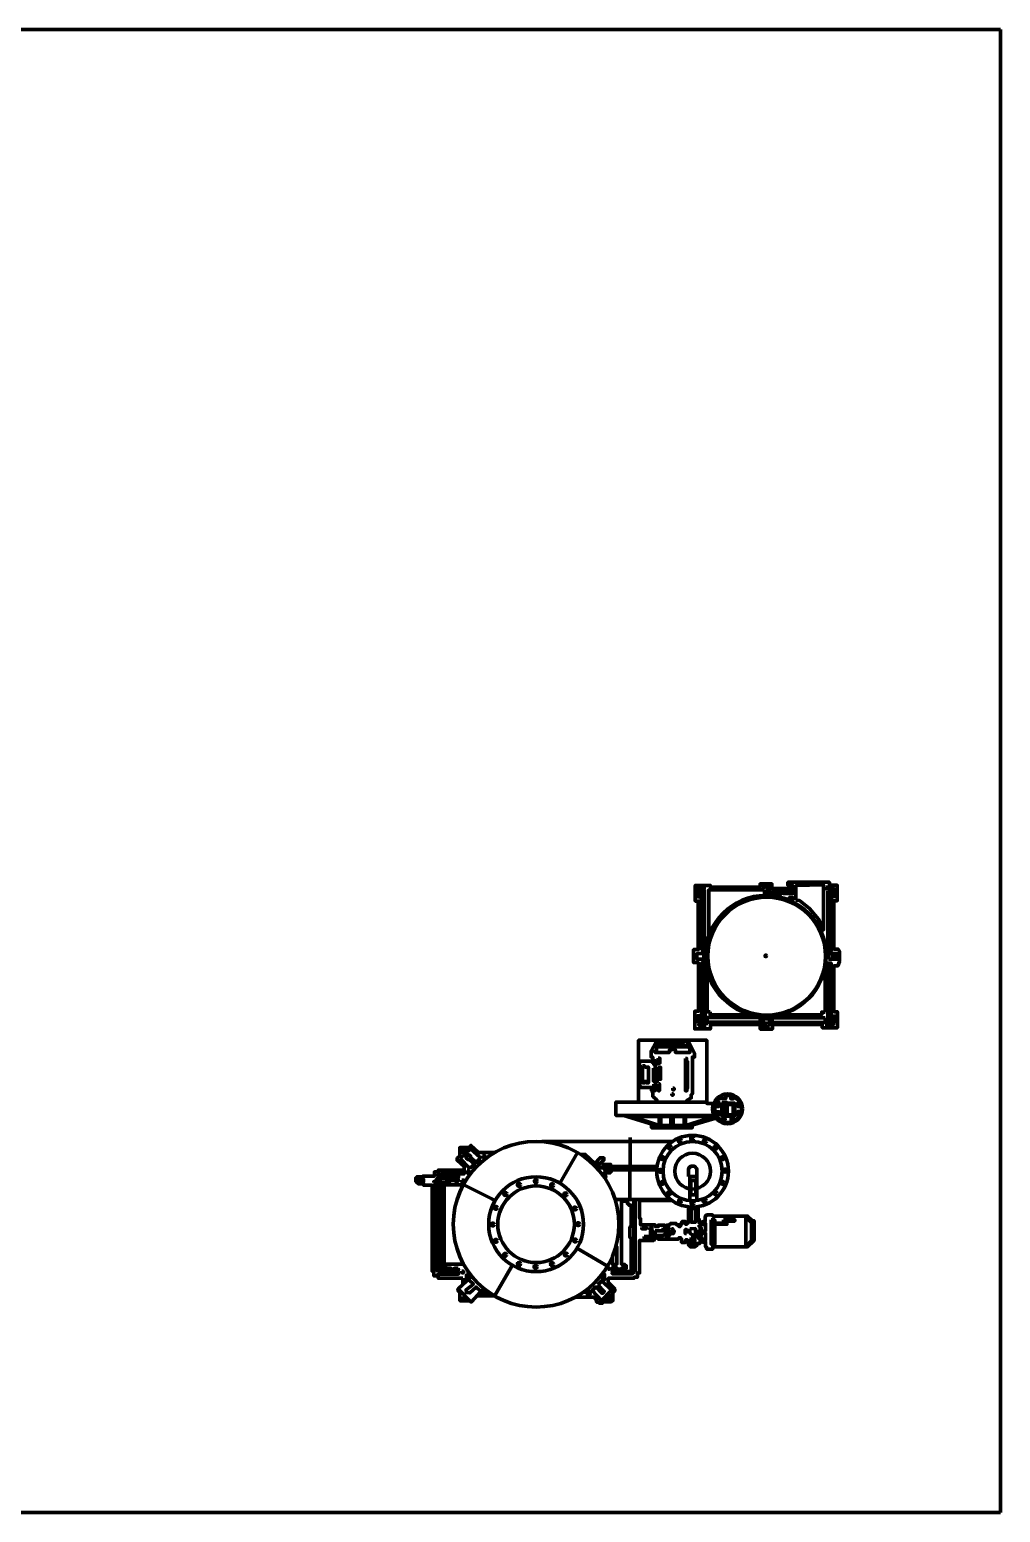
# Model space of a CAD drawing. Header units: millimetres. Extents: x 3191 to 879702, y -27549 to 222194.
# Drawn here: x 98723 to 110564, y 17930 to 36012 of the extents above; entities that cross this region are included whole.
import ezdxf

# ---------------------------------------------------------------- set-up
doc = ezdxf.new("R2010")
doc.units = ezdxf.units.MM
doc.header["$MEASUREMENT"] = 0
picture_1 = doc.add_image_def('image5.png', size_in_pixel=(2127, 1320))

msp = doc.modelspace()

# ---------------------------------------------------------------- linework, layer by layer
at = {"layer": 'Defpoints', "lineweight": 211}
for points in [[(106852.00686, 25575.16857), (107025.20252, 25575.16857), (107025.20252, 25556.08303), (107633.43518, 25556.08303), (107633.43518, 25592.89068), (107776.62843, 25592.89068), (107776.62843, 25536.99801), (108028.92181, 25536.99801), (108028.92181, 25576.53201), (107973.00868, 25576.53201), (107973.00868, 25613.33914), (108477.59546, 25613.33914), (108477.59546, 25577.89493), (108574.42152, 25577.89493), (108574.42152, 25388.40449), (108530.78146, 25388.40449), (108530.78146, 24798.12179), (108581.99186, 24798.12179), (108599.64996, 24772.14688), (108599.64996, 24649.65756), (108580.92228, 24592.9596), (108530.62394, 24592.9596), (108530.62394, 24035.28156), (108576.58677, 24035.28156), (108576.58677, 23840.21743), (108391.72005, 23840.21743), (108391.72005, 23880.42796), (107783.20143, 23880.42796), (107783.20143, 23823.10643), (107634.28101, 23823.10643), (107634.28101, 23879.57231), (107027.85239, 23879.57231), (107027.85239, 23825.51036), (106835.28289, 23825.51036), (106835.28289, 24041.10758), (106881.49957, 24041.10758), (106881.49957, 24635.28694), (106820.86363, 24635.28694), (106820.86363, 24793.00604), (106879.17278, 24793.00604), (106879.17278, 25384.8853), (106842.31643, 25384.8853), (106842.31643, 25575.16857), (106852.00686, 25575.16857)], [(107687.76, 25520.44879), (107007.43606, 25520.44879), (107007.43606, 24962.1731)], [(107687.76, 25520.44879), (107687.76, 25453.58209)], [(107779.93148, 25510.06101), (107779.93148, 25468.76014), (107885.80382, 25468.76014), (107899.57591, 25500.59638), (107919.37317, 25500.59638), (107919.37317, 25476.50412), (108035.57508, 25476.50412), (108035.57508, 25505.75886), (107779.93148, 25510.06101)], [(108069.14443, 25397.3442), (108069.14443, 25573.73297), (108405.69983, 25583.1976), (108405.69983, 25031.65971), (108343.72541, 25163.30629), (108236.99219, 25294.95236), (108112.18248, 25391.32088), (108069.14443, 25397.3442)], [(107987.5, 25422.5), (108033.5, 25400.5), (108033.5, 25427), (107988, 25427), (107987.5, 25422.5)], [(107023.00516, 24035.36359), (106985.99229, 24035.36359), (106985.99229, 24542.57429)], [(108425.45997, 24030.25096), (108425.45997, 24570.016)], [(107023.00516, 24035.36359), (107023.00516, 23998.36488), (107534.1814, 23998.36488)], [(108425.45997, 24030.25096), (108385.00457, 24030.25096), (108385.00457, 23998.41472), (107871.38268, 23998.41472)], [(106982.92101, 22917.13994), (107066.65931, 22917.13994), (106982.92101, 22917.13994), (106982.92101, 23687.2823), (106150.71875, 23687.2823), (106150.71875, 22933.22083), (105873.68556, 22933.22083), (106982.92101, 22933.22083), (105873.68556, 22933.22083), (105873.68556, 22770.32627), (107072.89097, 22770.32627)], [(106982.92101, 22933.22083), (106739.08392, 22933.22083), (106739.08392, 22952.39308), (106793.24419, 22983.88249), (106793.24419, 23025.31524), (106807.05943, 23033.60178), (106807.05943, 23482.4415), (106833.03035, 23482.4415), (106833.03035, 23524.4272), (106762.84444, 23666.95689), (106762.84444, 23687.2823), (106365.49156, 23687.2823), (106365.49156, 23666.40445), (106303.59541, 23554.81122), (106303.59541, 23481.88906), (106323.48999, 23481.88906), (106323.48999, 23417.25345), (106315.20025, 23417.25345), (106315.20025, 23433.27412), (106177.59169, 23433.27412), (106159.93259, 23413.52087), (106159.93259, 23376.14781), (106173.43378, 23376.14781), (106173.43378, 23156.46442), (106158.33424, 23156.46442), (106158.33424, 23127.96513), (106172.88996, 23127.96513), (106172.88996, 23111.8941), (106308.45467, 23111.8941), (106308.45467, 23071.28326), (106323.29233, 23059.35499), (106323.29233, 23001.913), (106373.57261, 22960.35461), (106373.57261, 22933.22083)], [(106359.41959, 23607.77045), (106758.40803, 23607.77045), (106776.01572, 23587.35317), (106776.01572, 23539.83036), (106600.29157, 23539.83036), (106600.29157, 23572.21631), (106584.09268, 23572.21631), (106584.09268, 23594.39356), (106554.15975, 23594.39356), (106554.15975, 23569.40015), (106526.33966, 23569.40015), (106526.33966, 23539.47834), (106349.55921, 23539.47834), (106349.55921, 23554.61519), (106369.632, 23554.61519), (106369.632, 23593.3375), (106360.12387, 23600.02588), (106360.12387, 23607.77045)], [(106383.01377, 23676.76647), (106383.01377, 23630.65174), (106709.81112, 23630.65174), (106709.81112, 23619.03508), (106745.73053, 23619.03508), (106745.73053, 23677.11849), (106383.01377, 23677.11849)], [(106196.68258, 23374.84332), (106196.68258, 23169.26308), (106228.72834, 23169.26308), (106228.72834, 23184.75208), (106248.80112, 23184.75208), (106248.80112, 23167.50298), (106271.33876, 23167.50298), (106271.33876, 23360.7624), (106230.13689, 23360.7624), (106219.92449, 23375.54736), (106196.68258, 23374.84332)], [(106337.19135, 23437.50298), (106337.19135, 23387.51604), (106367.82855, 23387.51604), (106367.82855, 23426.59037), (106355.50307, 23426.59037), (106355.50307, 23436.79894), (106337.19135, 23436.79894)], [(106721.44947, 23466.00747), (106721.44947, 23072.44811), (106739.40918, 23072.44811), (106739.40918, 23093.21741), (106748.21302, 23104.83406), (106748.21302, 23424.469), (106735.88754, 23433.62151), (106735.88754, 23465.65545), (106721.44947, 23466.00747)], [(106336.85574, 23153.67774), (106336.85574, 23072.71291), (106353.4069, 23072.71291), (106353.4069, 23116.71553), (106365.02785, 23116.71553), (106365.02785, 23153.32572), (106336.85574, 23153.32572)], [(107079.54273, 22809.43146), (107079.54273, 22887.61511), (107095.18531, 22911.42557), (107103.71773, 22911.42557), (107103.71773, 22880.50753), (107132.15856, 22880.50753), (107132.15856, 22918.88847), (107109.0504, 22944.12057), (107125.75931, 22963.66636), (107144.60163, 22977.88165), (107171.97613, 22990.6753), (107171.97613, 22976.10469), (107214.28206, 22976.10469), (107214.28206, 23002.84198), (107227.09747, 23013.50335), (107260.51578, 23013.50335), (107277.58038, 23013.50335), (107293.93385, 23000.7097), (107275.44722, 22985.78365), (107275.44722, 22974.76697), (107309.57642, 22974.76697), (107309.57642, 22993.95744), (107320.9529, 22993.95744), (107344.06131, 22974.41152), (107365.6077, 22956.18682), (107384.23432, 22932.47666), (107388.63673, 22926.87275), (107361.48135, 22926.87275), (107361.48135, 22878.81423), (107381.03457, 22878.81423), (107381.03457, 22891.25256), (107399.16575, 22900.1371), (107406.2759, 22878.81423), (107406.2759, 22797.43223), (107390.63333, 22797.43223), (107384.58976, 22808.0936), (107379.20147, 22817.59903), (107357.92616, 22817.59903), (107357.92616, 22774.68797), (107373.56873, 22774.68797), (107382.81204, 22765.09267), (107341.19937, 22718.45543), (107310.62512, 22703.17406), (107310.62512, 22732.31527), (107280.05111, 22732.31527), (107280.05111, 22702.4633), (107288.58354, 22693.57889), (107267.60829, 22686.11587), (107192.2395, 22686.11587), (107192.2395, 22701.04179), (107205.7489, 22718.45543), (107205.7489, 22729.47224), (107195.439, 22729.47224), (107173.75287, 22729.47224), (107173.75287, 22701.75255), (107163.79842, 22701.75255), (107126.82516, 22737.64602), (107103.56146, 22760.23032), (107132.86872, 22790.24225), (107132.86872, 22816.18499), (107103.71675, 22816.18499), (107079.542, 22799.83755), (107079.54273, 22809.43146)], [(107168.24125, 22929.26031), (107168.24125, 22763.29101), (107323.24, 22763.29101), (107323.24, 22918.23235), (107226.70993, 22918.23235), (107226.70993, 22930.36311), (107168.24125, 22929.26031)], [(105873.68556, 22770.32627), (105966.72189, 22770.32627), (106338.05314, 22654.20223), (106308.70789, 22654.20223), (106308.70789, 22620.35495), (106804.75664, 22620.35495), (106804.75664, 22650.81754), (107081.39076, 22731.01646), (107095.57167, 22735.12765)], [(106070.12047, 22757.11271), (106403.14241, 22757.11271), (106403.14241, 22646.44195), (106070.12047, 22757.11271)], [(106722.43595, 22755.79121), (106722.43595, 22647.99796), (107073.17165, 22757.34063), (106722.2145, 22757.34063), (106722.2145, 22750.70042)], [(106049, 22451), (104971.42315, 22451), (106562.05468, 22451)], [(106048, 22503), (106048, 22149), (106376.24942, 22149), (105736, 22149), (105736, 22105.5), (106372.59162, 22105.5)], [(104008.5, 20785.5), (103707.5, 20785.5), (103707.5, 20812.5), (103653.5, 20812.5), (103653.5, 20868.5), (103634, 20868.5), (103634, 21919), (103530.5, 21919), (103530.5, 21938), (103461, 21938), (103461, 21952.5), (103445, 21952.5), (103445, 21967), (103433, 21967), (103433, 22006.5), (103447, 22006.5), (103447, 22022), (103521.5, 22022), (103521.5, 22031.5), (103660.5, 22031.5), (103660.5, 22073.5), (103660.5, 22081), (103707, 22081), (103707, 22103), (104023.5, 22103), (104023.5, 22146.5), (103937.5, 22223.5), (103937.5, 22248), (103969, 22273), (103969, 22377.5), (104085.5, 22377.5), (104106.5, 22404), (104197, 22320), (104398.6864, 22320)], [(103973.5, 22245), (104100, 22363), (104213, 22262.5), (104213, 22242.5), (104171, 22197.5), (104101.5, 22262), (104101.5, 22276), (104086, 22288.5), (104071.5, 22288.5), (104049, 22263), (104049, 22250), (104068.5, 22232), (104085.5, 22232), (104147.5, 22176.5), (104108, 22134.5), (104082, 22134.5), (103973.5, 22245)], [(104004.5, 22300.5), (104054.5, 22345.5), (104000.5, 22345.5), (104004.5, 22300.5)], [(104245.5, 22276.5), (104248.5, 22263), (104268.5, 22263), (104279, 22277), (104245.5, 22276.5)], [(105196.5, 21955), (105400.5, 22309), (105405.73939, 22318.09189), (105196.5, 21955), (105189.98088, 21943.6874)], [(105466, 22295.5), (105500, 22295.5), (105442.98082, 22295.5), (105500, 22295.5), (105618.5, 22184.5), (105681.5, 22255), (105720, 22255), (105727.5, 22250), (105727.5, 22226), (105653, 22164.5), (105687, 22129.5), (105717.5, 22129.5), (105717.5, 22172.5), (105808.5, 22172.5), (105808.5, 22149)], [(105817.5, 22085.5), (105817.5, 22105.5), (105817.5, 22085.5), (105803, 22085.5), (105803, 22069), (105726, 22069), (105726, 22065), (105750.5, 22030), (105745.5, 22009), (105743.39189, 22000.14592)], [(105736, 22105.5), (106045.5, 22105.5), (106045.5, 21745.5), (106541.31761, 21745.5), (105864.45871, 21745.5)], [(106760, 22026.5), (106862.5, 22026.5), (106862.5, 22118.5), (106834, 22151), (106789.5, 22151), (106761, 22121.5), (106761, 22026.5)], [(103706.5, 22040.5), (103722, 22018.5), (103955, 22018.5), (103955, 22045), (103701, 22045), (103706.5, 22040.5)], [(103952, 20907.5), (103904, 20907.5), (103897.5, 20896.5), (103857, 20896.5), (103857, 20909), (103801, 20909), (103801, 20922), (103750.5, 20922), (103746, 21951.5), (103805.5, 21951.5), (103805.5, 21966.5), (103855.5, 21966.5), (103855.5, 21977), (103916, 21977), (103916, 21965), (103949, 21965), (103949, 22002.5), (103728.5, 22002.5), (103728.5, 20882.5), (103952.5, 20882.5), (103952, 20907.5)], [(103967.5, 21923.5), (104011.81471, 21923.5), (103967.5, 21923.5), (103780.5, 21923.5), (103780.5, 20955.5), (104015.99738, 20955.5)], [(104361.5, 21751.5), (104387, 21738.5), (104399.75731, 21731.99627), (104028.9884, 21921.01572), (104014.48488, 21928.40967)], [(106761, 22026.5), (106776.5, 22026.5), (106776.5, 21731.45741)], [(106862.5, 22026.5), (106862.5, 21733.88865)], [(105943, 21724.5), (105943, 20953.5), (105981, 20953.5), (105999.5, 20937.5), (105999.5, 20907.5), (105941, 20907.5), (105941, 20896), (105882.5, 20896), (105882.5, 20912), (105830, 20912), (105830, 20868.5), (106059.5, 20868.5), (106059.5, 21275), (106046, 21280.5), (106046, 21409.5), (106061, 21421), (106061, 21674.5), (106035, 21674.5), (106035, 21690), (106017, 21690), (106017, 21724.5), (105943, 21724.5)], [(106760, 21465.5), (106760, 21656.43498), (106760, 21465.5), (106736, 21443), (106725, 21443), (106725, 21476.5), (106678.5, 21476.5), (106678.5, 21446), (106662, 21446), (106662, 21416), (106641, 21416), (106641, 21437), (106612.5, 21437), (106612.5, 21450.5), (106536.5, 21450.5), (106526, 21431.5), (106490.5, 21431.5), (106478, 21421.5), (106466.5, 21421.5), (106466.5, 21434), (106392.5, 21434), (106392.5, 21415), (106354.5, 21415), (106354.5, 21435), (106175.5, 21435), (106175.5, 21511), (106162, 21516), (106162, 21733.5), (106557.52845, 21733.5)], [(105417.5, 20553.5), (105378.69539, 20553.5), (105605, 20553.5), (105638.5, 20516.5), (105638.5, 20494.5), (105669, 20494.5), (105669, 20481), (105713, 20481), (105713, 20498), (105818, 20498), (105837, 20511.5), (105837, 20609.5), (105861, 20627.5), (105861, 20653.5), (105780.5, 20734), (105780.5, 20784.5), (106096, 20784.5), (106096, 20798), (106136.5, 20798), (106136.5, 20849), (106162.5, 20849), (106162.5, 21247), (106335, 21247), (106357, 21278), (106388, 21278), (106388, 21263), (106636, 21263), (106643, 21278.5), (106663.5, 21278.5), (106663.5, 21265.5), (106675, 21265.5), (106675, 21221.5), (106724.5, 21221.5), (106724.5, 21252), (106746, 21252), (106758.5, 21233.5), (106758.5, 21196), (106787, 21166.5), (106836, 21166.5), (106864.5, 21187.5), (106864.5, 21210.5), (106900.5, 21210.5), (106900.5, 21236), (106928.5, 21236), (106928.5, 21225.5), (106967.5, 21225.5), (106967.5, 21167), (106980, 21167), (106980, 21141), (107054.5, 21141), (107054.5, 21169), (107481, 21169), (107560.5, 21245.5), (107560.5, 21487), (107540.5, 21487), (107480.5, 21542.5), (107053, 21542.5), (107053, 21558), (106983.5, 21558), (106964.5, 21537), (106964.5, 21485), (106890, 21455.5), (106890, 21503.5), (106876, 21503.5), (106876, 21658.74402)], [(106354, 21362.5), (106354, 21305.5), (106450.5, 21305.5), (106478.5, 21331.5), (106478.5, 21357), (106471, 21363), (106354, 21362.5)], [(106449.5, 21400), (106483.5, 21400), (106493.5, 21414), (106516.5, 21414), (106516.5, 21348), (106502, 21348), (106502, 21373), (106488, 21373), (106488, 21388), (106449.5, 21388), (106449.5, 21396.5), (106449.5, 21400)], [(106544.5, 21376.5), (106544.5, 21362), (106553, 21354.5), (106553, 21330), (106573, 21330), (106584.5, 21348.5), (106584.5, 21364), (106576.5, 21367.5), (106565.5, 21387.5), (106552.5, 21373.5), (106544.5, 21376.5)], [(106777.5, 21389), (106777.5, 21339), (106811.5, 21307.5), (106844, 21326), (106844, 21390), (106777.5, 21389)], [(106887, 21430.5), (106912, 21430.5), (106912, 21441), (106954, 21441), (106954, 21457.5), (106966.5, 21457.5), (106966.5, 21361), (106916, 21361), (106916, 21399), (106901, 21399), (106901, 21418.5), (106888, 21418.5), (106888, 21430.5)], [(107459, 21517), (107459, 21186.5), (107475, 21186.5), (107530, 21244.5), (107530, 21466), (107475.5, 21516.5), (107459, 21516.5)], [(105832, 20953.5), (105832, 21052.40061), (105832, 20953.5), (105884, 20953.5), (105884, 21170), (105873.02939, 21170)], [(106491, 21303), (106500, 21303), (106500, 21336), (106517.5, 21336), (106517.5, 21320), (106529.5, 21320), (106529.5, 21307), (106515.5, 21300.5), (106515.5, 21289.5), (106491, 21289.5), (106491, 21303)], [(106790, 21223.5), (106790, 21182), (106830, 21182), (106845, 21198.5), (106845, 21223.5), (106790, 21223.5)], [(106914.5, 21334.5), (106968, 21334.5), (106968, 21252), (106937.5, 21252), (106927.5, 21267), (106885.5, 21267), (106885.5, 21277.5), (106902.5, 21277.5), (106902.5, 21302), (106915, 21302), (106914.5, 21334.5)], [(105405, 21147.5), (105759, 20939), (105771.5176, 20931.62734), (105399.17746, 21150.92938)], [(103950.5, 20657), (104098.5, 20793.5), (104114.78465, 20808.51929), (103950.5, 20657), (104109, 20494.5), (104251.5, 20647.5), (104262.96702, 20659.81196)], [(104050, 20838.5), (104050, 20769.5), (104064, 20769.5), (104069, 20784.5), (104078.5, 20791), (104078.5, 20816.5), (104067.5, 20824), (104067.5, 20838), (104050, 20838.5)], [(104603.5, 20932.5), (104395.5, 20575.5), (104392.44864, 20570.26281), (104609.98777, 20943.63525)], [(105711, 20812.5), (105720.5, 20812.5), (105720.5, 20832), (105736, 20832), (105736, 20769), (105720, 20769), (105720, 20786.5), (105704.5, 20786.5), (105704.5, 20812.5), (105711, 20812.5)], [(103950.5, 20657), (103947.5, 20638), (103970.5, 20617), (103970.5, 20510), (104093.88154, 20510)], [(104008.5, 20785.5), (104008.5, 20725), (104008.5, 20710.49324)], [(104085, 20762), (104135.5, 20713.5), (104047.5, 20644), (104052, 20610), (104090.5, 20605), (104168, 20678), (104218, 20630.5), (104227.37321, 20621.59545)], [(104085, 20762), (104080.5, 20766.5), (104075.09051, 20771.90949)], [(104109, 20494.5), (104227.37321, 20621.59545), (104178.38829, 20569.00111), (104392.44864, 20570.26281)], [(104228.5, 20600), (104249, 20626), (104265.5, 20626), (104298.5, 20600.5), (104288.5, 20591.5), (104228, 20591.5), (104228.5, 20600)], [(105505.5, 20594.5), (105564, 20594.5), (105538.5, 20630.5), (105505.5, 20605), (105505.5, 20594.5)], [(105653, 20703.5), (105702.5, 20754.5), (105820, 20638), (105699.5, 20515), (105583, 20635.5), (105628.5, 20679.5), (105707, 20599), (105732.75, 20624.75), (105653, 20703.5)], [(105754, 20541.5), (105789.5, 20541.5), (105789.5, 20579), (105804, 20579), (105804, 20521.5), (105753, 20521.5), (105753, 20541.5)]]:
    msp.add_lwpolyline(points, dxfattribs=at)
for points in [[(106888.51906, 25438.04799), (106869.6489, 25438.04799), (106869.6489, 25539.91284), (106888.51906, 25539.91284)], [(106886.36284, 25556.08147), (106949.44497, 25556.08147), (106949.44497, 25535.60082), (106886.36284, 25535.60082)], [(106912.76822, 24787.66028), (106955.91562, 24787.66028), (106955.91562, 25514.04229), (106912.76822, 25514.04229)], [(107691.0189, 25552.31151), (107671.60794, 25552.31151), (107671.60794, 25567.94121), (107691.0189, 25567.94121)], [(107746.55277, 25542.07118), (107712.58508, 25542.07118), (107712.58508, 25565.24652), (107746.55277, 25565.24652)], [(107721.21196, 25524.82415), (107751.40501, 25524.82415), (107751.40501, 25482.78445), (107721.21196, 25482.78445)], [(108436.41564, 25552.26011), (108518.90873, 25552.26011), (108518.90873, 25536.09095), (108436.41564, 25536.09095)], [(108461.21764, 25511.2988), (108503.84933, 25511.2988), (108503.84933, 24781.75534), (108461.21764, 24781.75534)], [(108527.5356, 25528.00637), (108545.32815, 25528.00637), (108545.32815, 25440.69387), (108527.5356, 25440.69387)], [(106945.10845, 24676.53537), (106863.15517, 24676.53537), (106863.15517, 24744.98403), (106945.10845, 24744.98403)], [(106918.68, 23906.89508), (106963.44081, 23906.89508), (106963.44081, 24631.07357), (106918.68, 24631.07357)], [(108498.69307, 23907.28241), (108460.82031, 23907.28241), (108460.82031, 24628.32592), (108498.69307, 24628.32592)], [(108469.35187, 24674.43362), (108570.17631, 24674.43362), (108570.17631, 24743.42174), (108469.35187, 24743.42174)], [(106872.31081, 23896.11581), (106888.48595, 23896.11581), (106888.48595, 23986.12301), (106872.31081, 23986.12301)], [(106975.6567, 23870.17517), (106886.86853, 23870.17517), (106886.86853, 23885.33603), (106975.6567, 23885.33603)], [(106975.6567, 23870.17517), (106887.85985, 23870.17517), (106887.85985, 23870.17517), (106975.6567, 23870.17517)], [(106988.56791, 23963.10239), (107635.85528, 23963.10239), (107635.85528, 23906.31356), (106988.56791, 23906.31356)], [(107747.12569, 23857.28533), (107668.79653, 23857.28533), (107668.79653, 23949.3517), (107747.12569, 23949.3517)], [(108426.40613, 23962.23999), (107779.11876, 23962.23999), (107779.11876, 23903.73051), (108426.40613, 23903.73051)], [(108520.22915, 23882.21975), (108446.20339, 23882.21975), (108446.20339, 23863.28996), (108520.22915, 23863.28996)], [(108548.63321, 23896.84686), (108527.11519, 23896.84686), (108527.11519, 23981.16977), (108548.63321, 23981.16977)], [(106334.72625, 23346.6816), (106378.74523, 23346.6816), (106378.74523, 23184.40006), (106334.72625, 23184.40006)], [(106387.9011, 23467.42467), (106410.43898, 23467.42467), (106410.43898, 23409.34127), (106387.9011, 23409.34127)], [(106390.01418, 23358.65028), (106419.9471, 23358.65028), (106419.9471, 23210.80155), (106390.01418, 23210.80155)], [(106392.14367, 23156.4939), (106404.4689, 23156.4939), (106404.4689, 23070.95281), (106392.14367, 23070.95281)], [(106556.9509, 23032.58252), (106570.68469, 23032.58252), (106570.68469, 23018.85375), (106556.9509, 23018.85375)], [(106567.86758, 23102.63473), (106583.01017, 23102.63473), (106583.01017, 23083.62553), (106567.86758, 23083.62553)], [(107185.89232, 22908.85858), (107199.68147, 22908.85858), (107199.68147, 22796.92578), (107185.89232, 22796.92578)], [(107231.67455, 22777.07596), (107306.14078, 22777.07596), (107306.14078, 22904.99879), (107231.67455, 22904.99879)], [(106420.73442, 22757.97812), (106545.61753, 22757.97812), (106545.61753, 22649.0781), (106420.73442, 22649.0781)], [(106571.52419, 22759.30621), (106705.7072, 22759.30621), (106705.7072, 22647.97134), (106571.52419, 22647.97134)], [(103735, 22074.5), (104022, 22074.5), (104022, 22058), (103735, 22058)], [(104061.5, 22097), (104079, 22097), (104079, 22068), (104061.5, 22068)], [(103460, 21992.5), (103527.5, 21992.5), (103527.5, 21962.5), (103478.5, 21963.5)], [(103649.5, 21934.5), (103669.5, 21934.5), (103669.5, 20887), (103649.5, 20887)], [(103651.5, 21950.5), (103666.5, 21950.5), (103666.5, 21964.5), (103651.5, 21964.5)], [(103707.5, 20884), (103680.5, 20884), (103680.5, 21984), (103707.5, 22017.5)], [(103994.5, 21980), (104022, 21980), (104022, 21961.5), (103994.5, 21961.5)], [(106787, 21978), (106847.5, 21978), (106847.5, 21801.5), (106787, 21801.5)], [(106108.5, 20857.5), (106091, 20857.5), (106091, 21733), (106108.5, 21733)], [(106793, 21633.5), (106844, 21633.5), (106844, 21467.5), (106793, 21467.5)], [(106189.5, 21402.5), (106244.5, 21402.5), (106244.5, 21388), (106189.5, 21388)], [(106284.5, 21403), (106313.5, 21403), (106313.5, 21386.5), (106284.5, 21386.5)], [(106295, 21363), (106328, 21363), (106328, 21302), (106295, 21302)], [(106735.5, 21330.5), (106719.5, 21330.5), (106719.5, 21378), (106735.5, 21378)], [(106882, 21375), (106899.5, 21375), (106899.5, 21334), (106882, 21334)], [(107036.5, 21497), (107080, 21497), (107080, 21198), (107036.5, 21198)], [(107107, 21457.5), (107228.5, 21457.5), (107228.5, 21442.5), (107107, 21442.5)], [(107186.5, 21499), (107323.5, 21499), (107323.5, 21483), (107186.5, 21483)], [(106218, 21294.5), (106309, 21294.5), (106309, 21279), (106218, 21279)], [(106792, 21280), (106837, 21280), (106837, 21264), (106792, 21264)], [(106795.5, 21251), (106836, 21251), (106836, 21239.5), (106795.5, 21239.5)], [(106859.5, 21309), (106886, 21309), (106886, 21292.5), (106859.5, 21292.5)], [(103704.5, 20856.5), (103955, 20856.5), (103955, 20836), (103704.5, 20836)], [(103995.5, 20869.5), (104013.5, 20869.5), (104013.5, 20852), (103995.5, 20852)], [(105775.5, 20894), (105790.5, 20894), (105790.5, 20911.5), (105775.5, 20911.5)], [(105830, 20855.5), (106078.5, 20855.5), (106078.5, 20840), (105830, 20840)], [(104001.5, 20557), (104036.5, 20557), (104036.5, 20535), (104001.5, 20535)]]:
    msp.add_lwpolyline(points, close=True, dxfattribs=at)
for centre, radius in [((107702.67592, 24716.29523), 737.43772), ((107713.52824, 24713.60989), 718.39342), ((107702.67592, 24716.29523), 11.17962), ((108535.5, 24714.5), 19.30026), ((107701, 23882.5), 15.44345), ((107236.44451, 22850.80756), 182.28275), ((104900.55364, 21443.33115), 1010.15791), ((106809.37919, 22090.67552), 437.03907), ((106809.37919, 22090.67552), 360.71968), ((106653.34136, 22460.84154), 18.34154), ((106805.34136, 22488.84154), 18.34154), ((106960.84136, 22456.84154), 18.34154), ((106441.84136, 22249.34154), 18.34154), ((106531.84136, 22380.84154), 18.34154), ((106809.37919, 22090.67552), 217.9548), ((107089.34136, 22377.34154), 18.34154), ((107174.84136, 22248.84154), 18.34154), ((106419.34136, 22093.84154), 18.34154), ((107207.29978, 22097.27079), 18.34154), ((104900.55364, 21443.33115), 578.03504), ((104900.55364, 21443.33115), 467.0604), ((104692.04591, 21923.58466), 18.34154), ((104898.37273, 21967.21839), 18.34154), ((105096.60978, 21919.70864), 18.34154), ((106443.84136, 21948.34154), 18.34154), ((107173.84136, 21948.84154), 18.34154), ((104524.73733, 21812.46922), 18.34154), ((105257.62175, 21808.03354), 18.34154), ((106523.84136, 21821.34154), 18.34154), ((106658.34136, 21728.84154), 18.34154), ((106807.84136, 21702.34154), 18.34154), ((106956.84136, 21729.34154), 18.34154), ((107087.34136, 21823.84154), 18.34154), ((104409.56959, 21643.50487), 18.34154), ((105375.08164, 21636.20537), 18.34154), ((104371.75316, 21439.60208), 18.34154), ((105413.53964, 21444.63887), 18.34154), ((104410.21875, 21241.60364), 18.34154), ((105376.29618, 21244.17274), 18.34154), ((104522.52161, 21071.49387), 18.34154), ((104692.1221, 20959.23275), 18.34154), ((105094.92294, 20957.51448), 18.34154), ((105262.8045, 21073.78486), 18.34154), ((104894.95496, 20923.14887), 18.34154)]:
    msp.add_circle(centre, radius, dxfattribs=at)

# ---------------------------------------------------------------- pictures from other files: only their frames are drawn
at = {"lineweight": 211}
image = msp.add_image(picture_1, insert=(81427.37616, 17929.97103), size_in_units=(29136.33414, 18081.78705), dxfattribs=at)
image.dxf.flags = 7

doc.saveas('drawing.dxf')
